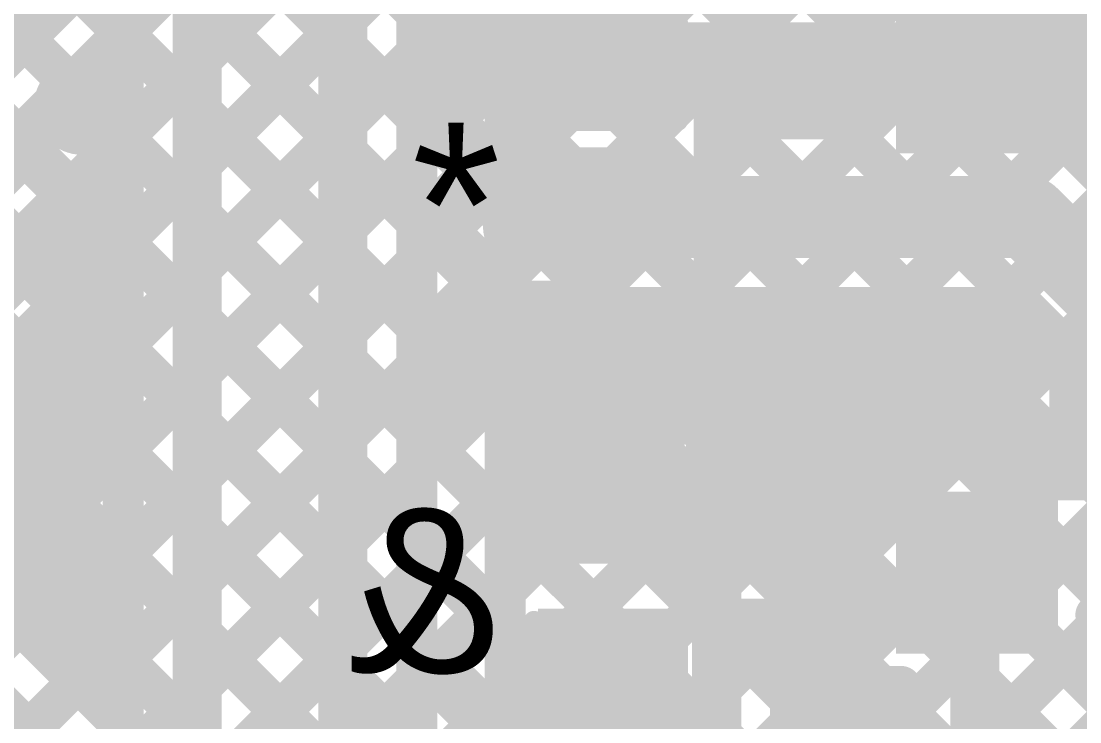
# Model space of a CAD drawing. Header units: millimetres. Extents: x -0.33 to 3.26, y -0.12 to 2.83.
# Drawn here: x 2.4631 to 2.7211, y 1.2529 to 1.4238 of the extents above; entities that cross this region are included whole.
import ezdxf

# ---------------------------------------------------------------- set-up
doc = ezdxf.new("R2010")
doc.units = ezdxf.units.MM
doc.header["$MEASUREMENT"] = 0
for name, color, linetype in [('BottomLayer', 5, 'Continuous'), ('BottomOverlay', 54, 'Continuous'), ('BottomPaste', 16, 'Continuous'), ('BottomSolder', 6, 'Continuous'), ('TopLayer', 1, 'Continuous'), ('ViaHoleLayer', 16, 'Continuous')]:
    doc.layers.add(name, color=color, linetype=linetype)
doc.styles.add('Arial', font='', dxfattribs={"height": 0.2})
doc.styles.get('Arial').set_extended_font_data('Arial')

# ---------------------------------------------------------------- blocks, each defined once
blk = doc.blocks.new('R__0402_B_54')
at = {"layer": 'BottomLayer'}
for points in [[(-0.0095, 0.0125), (-0.0095, -0.0125), (-0.0275, -0.0125), (-0.0275, 0.0125)], [(0.0275, 0.0125), (0.0275, -0.0125), (0.0095, -0.0125), (0.0095, 0.0125)]]:
    blk.add_hatch(color=5, dxfattribs=at).paths.add_polyline_path(points)
at = {"layer": 'BottomPaste'}
for points in [[(-0.0095, 0.0125), (-0.0095, -0.0125), (-0.0275, -0.0125), (-0.0275, 0.0125)], [(0.0275, 0.0125), (0.0275, -0.0125), (0.0095, -0.0125), (0.0095, 0.0125)]]:
    blk.add_hatch(color=16, dxfattribs=at).paths.add_polyline_path(points)
at = {"layer": 'BottomSolder'}
for points in [[(-0.0055, 0.0165), (-0.0055, -0.0165), (-0.0315, -0.0165), (-0.0315, 0.0165)], [(0.0315, 0.0165), (0.0315, -0.0165), (0.0055, -0.0165), (0.0055, 0.0165)]]:
    blk.add_hatch(color=6, dxfattribs=at).paths.add_polyline_path(points)
at = {"layer": 'BottomOverlay', "const_width": 0.005}
for points in [[(-0.0325, -0.0175), (-0.0325, 0.0175)], [(-0.0085, 0.0175), (-0.0325, 0.0175)], [(0.0325, 0.0175), (0.0085, 0.0175)], [(0.0325, -0.0175), (0.0325, 0.0175)], [(-0.0085, -0.0175), (-0.0325, -0.0175)], [(0.0325, -0.0175), (0.0085, -0.0175)]]:
    blk.add_lwpolyline(points, dxfattribs=at)
at = {"layer": 'BottomOverlay', "const_width": 0.0025}
for points in [[(-0.03375, 0.0175, 1), (-0.03125, 0.0175, 1)], [(-0.03375, 0.0175, 1), (-0.03125, 0.0175, 1)], [(-0.00975, 0.0175, 1), (-0.00725, 0.0175, 1)], [(0.00725, 0.0175, 1), (0.00975, 0.0175, 1)], [(0.03125, 0.0175, 1), (0.03375, 0.0175, 1)], [(0.03125, 0.0175, 1), (0.03375, 0.0175, 1)], [(-0.03375, -0.0175, 1), (-0.03125, -0.0175, 1)], [(-0.03375, -0.0175, 1), (-0.03125, -0.0175, 1)], [(-0.00975, -0.0175, 1), (-0.00725, -0.0175, 1)], [(0.00725, -0.0175, 1), (0.00975, -0.0175, 1)], [(0.03125, -0.0175, 1), (0.03375, -0.0175, 1)], [(0.03125, -0.0175, 1), (0.03375, -0.0175, 1)]]:
    blk.add_lwpolyline(points, format="xyb", close=True, dxfattribs=at)
blk = doc.blocks.new('R__0402_B_139')
at = {"layer": 'BottomLayer'}
for points in [[(-0.0095, 0.0125), (-0.0095, -0.0125), (-0.0275, -0.0125), (-0.0275, 0.0125)], [(0.0275, 0.0125), (0.0275, -0.0125), (0.0095, -0.0125), (0.0095, 0.0125)]]:
    blk.add_hatch(color=5, dxfattribs=at).paths.add_polyline_path(points)
at = {"layer": 'BottomPaste'}
for points in [[(-0.0095, 0.0125), (-0.0095, -0.0125), (-0.0275, -0.0125), (-0.0275, 0.0125)], [(0.0275, 0.0125), (0.0275, -0.0125), (0.0095, -0.0125), (0.0095, 0.0125)]]:
    blk.add_hatch(color=16, dxfattribs=at).paths.add_polyline_path(points)
at = {"layer": 'BottomSolder'}
for points in [[(-0.0055, 0.0165), (-0.0055, -0.0165), (-0.0315, -0.0165), (-0.0315, 0.0165)], [(0.0315, 0.0165), (0.0315, -0.0165), (0.0055, -0.0165), (0.0055, 0.0165)]]:
    blk.add_hatch(color=6, dxfattribs=at).paths.add_polyline_path(points)
at = {"layer": 'BottomOverlay', "const_width": 0.005}
for points in [[(-0.0325, 0.0175), (-0.0325, -0.0175)], [(-0.0325, 0.0175), (-0.0085, 0.0175)], [(0.0085, 0.0175), (0.0325, 0.0175)], [(0.0325, 0.0175), (0.0325, -0.0175)], [(-0.0325, -0.0175), (-0.0085, -0.0175)], [(0.0085, -0.0175), (0.0325, -0.0175)]]:
    blk.add_lwpolyline(points, dxfattribs=at)
at = {"layer": 'BottomOverlay', "const_width": 0.0025}
for points in [[(-0.03375, 0.0175, 1), (-0.03125, 0.0175, 1)], [(-0.03375, 0.0175, 1), (-0.03125, 0.0175, 1)], [(-0.00975, 0.0175, 1), (-0.00725, 0.0175, 1)], [(0.00725, 0.0175, 1), (0.00975, 0.0175, 1)], [(0.03125, 0.0175, 1), (0.03375, 0.0175, 1)], [(0.03125, 0.0175, 1), (0.03375, 0.0175, 1)], [(-0.03375, -0.0175, 1), (-0.03125, -0.0175, 1)], [(-0.03375, -0.0175, 1), (-0.03125, -0.0175, 1)], [(-0.00975, -0.0175, 1), (-0.00725, -0.0175, 1)], [(0.00725, -0.0175, 1), (0.00975, -0.0175, 1)], [(0.03125, -0.0175, 1), (0.03375, -0.0175, 1)], [(0.03125, -0.0175, 1), (0.03375, -0.0175, 1)]]:
    blk.add_lwpolyline(points, format="xyb", close=True, dxfattribs=at)
blk = doc.blocks.new('R__0402_B_142')
at = {"layer": 'BottomLayer'}
for points in [[(-0.0095, 0.0125), (-0.0095, -0.0125), (-0.0275, -0.0125), (-0.0275, 0.0125)], [(0.0275, 0.0125), (0.0275, -0.0125), (0.0095, -0.0125), (0.0095, 0.0125)]]:
    blk.add_hatch(color=5, dxfattribs=at).paths.add_polyline_path(points)
at = {"layer": 'BottomPaste'}
for points in [[(-0.0095, 0.0125), (-0.0095, -0.0125), (-0.0275, -0.0125), (-0.0275, 0.0125)], [(0.0275, 0.0125), (0.0275, -0.0125), (0.0095, -0.0125), (0.0095, 0.0125)]]:
    blk.add_hatch(color=16, dxfattribs=at).paths.add_polyline_path(points)
at = {"layer": 'BottomSolder'}
for points in [[(-0.0055, 0.0165), (-0.0055, -0.0165), (-0.0315, -0.0165), (-0.0315, 0.0165)], [(0.0315, 0.0165), (0.0315, -0.0165), (0.0055, -0.0165), (0.0055, 0.0165)]]:
    blk.add_hatch(color=6, dxfattribs=at).paths.add_polyline_path(points)
at = {"layer": 'BottomOverlay', "const_width": 0.005}
for points in [[(-0.0325, 0.0175), (-0.0325, -0.0175)], [(-0.0325, 0.0175), (-0.0085, 0.0175)], [(0.0085, 0.0175), (0.0325, 0.0175)], [(0.0325, 0.0175), (0.0325, -0.0175)], [(-0.0325, -0.0175), (-0.0085, -0.0175)], [(0.0085, -0.0175), (0.0325, -0.0175)]]:
    blk.add_lwpolyline(points, dxfattribs=at)
at = {"layer": 'BottomOverlay', "const_width": 0.0025}
for points in [[(-0.03375, 0.0175, 1), (-0.03125, 0.0175, 1)], [(-0.03375, 0.0175, 1), (-0.03125, 0.0175, 1)], [(-0.00975, 0.0175, 1), (-0.00725, 0.0175, 1)], [(0.00725, 0.0175, 1), (0.00975, 0.0175, 1)], [(0.03125, 0.0175, 1), (0.03375, 0.0175, 1)], [(0.03125, 0.0175, 1), (0.03375, 0.0175, 1)], [(-0.03375, -0.0175, 1), (-0.03125, -0.0175, 1)], [(-0.03375, -0.0175, 1), (-0.03125, -0.0175, 1)], [(-0.00975, -0.0175, 1), (-0.00725, -0.0175, 1)], [(0.00725, -0.0175, 1), (0.00975, -0.0175, 1)], [(0.03125, -0.0175, 1), (0.03375, -0.0175, 1)], [(0.03125, -0.0175, 1), (0.03375, -0.0175, 1)]]:
    blk.add_lwpolyline(points, format="xyb", close=True, dxfattribs=at)
blk = doc.blocks.new('SOT23_3_B_198')
at = {"layer": 'BottomLayer'}
for points in [[(-0.02166, 0.02657), (-0.05316, 0.02657), (-0.05316, 0.05807), (-0.02166, 0.05807)], [(0.05314, 0.02657), (0.02165, 0.02657), (0.02165, 0.05807), (0.05314, 0.05807)], [(0.01574, -0.05807), (-0.01575, -0.05807), (-0.01575, -0.02657), (0.01574, -0.02657)]]:
    blk.add_hatch(color=5, dxfattribs=at).paths.add_polyline_path(points)
at = {"layer": 'BottomPaste'}
for points in [[(-0.02166, 0.02657), (-0.05316, 0.02657), (-0.05316, 0.05807), (-0.02166, 0.05807)], [(0.05314, 0.02657), (0.02165, 0.02657), (0.02165, 0.05807), (0.05314, 0.05807)], [(0.01574, -0.05807), (-0.01575, -0.05807), (-0.01575, -0.02657), (0.01574, -0.02657)]]:
    blk.add_hatch(color=16, dxfattribs=at).paths.add_polyline_path(points)
at = {"layer": 'BottomSolder'}
for points in [[(-0.01766, 0.02257), (-0.05716, 0.02257), (-0.05716, 0.06207), (-0.01766, 0.06207)], [(0.05714, 0.02257), (0.01765, 0.02257), (0.01765, 0.06207), (0.05714, 0.06207)], [(0.01974, -0.06207), (-0.01975, -0.06207), (-0.01975, -0.02257), (0.01974, -0.02257)]]:
    blk.add_hatch(color=6, dxfattribs=at).paths.add_polyline_path(points)
at = {"layer": 'BottomOverlay'}
for points, const_width in [([(-0.06409, 0.068, 1), (-0.07393, 0.068, 1)], 0.00984), ([(-0.07639, 0.068, 1), (-0.07147, 0.068, 1)], 0.00492), ([(-0.06655, 0.068, 1), (-0.06162, 0.068, 1)], 0.00492), ([(-0.01351, 0.032, 1), (-0.00851, 0.032, 1)], 0.005), ([(0.00849, 0.032, 1), (0.01349, 0.032, 1)], 0.005), ([(-0.06651, 0.03, 1), (-0.06151, 0.03, 1)], 0.005), ([(0.06149, 0.03, 1), (0.06649, 0.03, 1)], 0.005), ([(-0.06651, -0.032, 1), (-0.06151, -0.032, 1)], 0.005), ([(-0.06651, -0.032, 1), (-0.06151, -0.032, 1)], 0.005), ([(-0.03151, -0.032, 1), (-0.02651, -0.032, 1)], 0.005), ([(0.02649, -0.031, 1), (0.03149, -0.031, 1)], 0.005), ([(0.06149, -0.031, 1), (0.06649, -0.031, 1)], 0.005), ([(0.06149, -0.031, 1), (0.06649, -0.031, 1)], 0.005)]:
    blk.add_lwpolyline(points, format="xyb", close=True, dxfattribs=dict(at, const_width=const_width))
at = {"layer": 'BottomOverlay', "const_width": 0.01}
for points in [[(0.01099, 0.032), (-0.01101, 0.032)], [(-0.06401, 0.03), (-0.06401, -0.032)], [(0.06399, 0.03), (0.06399, -0.031)], [(-0.02901, -0.032), (-0.06401, -0.032)], [(0.06399, -0.031), (0.02899, -0.031)]]:
    blk.add_lwpolyline(points, dxfattribs=at)
blk = doc.blocks.new('SOT23_3_B_201')
at = {"layer": 'BottomLayer'}
for points in [[(-0.02166, 0.02657), (-0.05316, 0.02657), (-0.05316, 0.05807), (-0.02166, 0.05807)], [(0.05314, 0.02657), (0.02165, 0.02657), (0.02165, 0.05807), (0.05314, 0.05807)], [(0.01574, -0.05807), (-0.01575, -0.05807), (-0.01575, -0.02657), (0.01574, -0.02657)]]:
    blk.add_hatch(color=5, dxfattribs=at).paths.add_polyline_path(points)
at = {"layer": 'BottomPaste'}
for points in [[(-0.02166, 0.02657), (-0.05316, 0.02657), (-0.05316, 0.05807), (-0.02166, 0.05807)], [(0.05314, 0.02657), (0.02165, 0.02657), (0.02165, 0.05807), (0.05314, 0.05807)], [(0.01574, -0.05807), (-0.01575, -0.05807), (-0.01575, -0.02657), (0.01574, -0.02657)]]:
    blk.add_hatch(color=16, dxfattribs=at).paths.add_polyline_path(points)
at = {"layer": 'BottomSolder'}
for points in [[(-0.01766, 0.02257), (-0.05716, 0.02257), (-0.05716, 0.06207), (-0.01766, 0.06207)], [(0.05714, 0.02257), (0.01765, 0.02257), (0.01765, 0.06207), (0.05714, 0.06207)], [(0.01974, -0.06207), (-0.01975, -0.06207), (-0.01975, -0.02257), (0.01974, -0.02257)]]:
    blk.add_hatch(color=6, dxfattribs=at).paths.add_polyline_path(points)
at = {"layer": 'BottomOverlay'}
for points, const_width in [([(-0.06409, 0.068, 1), (-0.07393, 0.068, 1)], 0.00984), ([(-0.07639, 0.068, 1), (-0.07147, 0.068, 1)], 0.00492), ([(-0.06655, 0.068, 1), (-0.06162, 0.068, 1)], 0.00492), ([(-0.01351, 0.032, 1), (-0.00851, 0.032, 1)], 0.005), ([(0.00849, 0.032, 1), (0.01349, 0.032, 1)], 0.005), ([(-0.06651, 0.03, 1), (-0.06151, 0.03, 1)], 0.005), ([(0.06149, 0.03, 1), (0.06649, 0.03, 1)], 0.005), ([(-0.06651, -0.032, 1), (-0.06151, -0.032, 1)], 0.005), ([(-0.06651, -0.032, 1), (-0.06151, -0.032, 1)], 0.005), ([(-0.03151, -0.032, 1), (-0.02651, -0.032, 1)], 0.005), ([(0.02649, -0.031, 1), (0.03149, -0.031, 1)], 0.005), ([(0.06149, -0.031, 1), (0.06649, -0.031, 1)], 0.005), ([(0.06149, -0.031, 1), (0.06649, -0.031, 1)], 0.005)]:
    blk.add_lwpolyline(points, format="xyb", close=True, dxfattribs=dict(at, const_width=const_width))
at = {"layer": 'BottomOverlay', "const_width": 0.01}
for points in [[(0.01099, 0.032), (-0.01101, 0.032)], [(-0.06401, 0.03), (-0.06401, -0.032)], [(0.06399, 0.03), (0.06399, -0.031)], [(-0.02901, -0.032), (-0.06401, -0.032)], [(0.06399, -0.031), (0.02899, -0.031)]]:
    blk.add_lwpolyline(points, dxfattribs=at)
blk = doc.blocks.new('SOT23_3_B_204')
at = {"layer": 'BottomLayer'}
for points in [[(-0.02166, 0.02657), (-0.05316, 0.02657), (-0.05316, 0.05807), (-0.02166, 0.05807)], [(0.05314, 0.02657), (0.02165, 0.02657), (0.02165, 0.05807), (0.05314, 0.05807)], [(0.01574, -0.05807), (-0.01575, -0.05807), (-0.01575, -0.02657), (0.01574, -0.02657)]]:
    blk.add_hatch(color=5, dxfattribs=at).paths.add_polyline_path(points)
at = {"layer": 'BottomPaste'}
for points in [[(-0.02166, 0.02657), (-0.05316, 0.02657), (-0.05316, 0.05807), (-0.02166, 0.05807)], [(0.05314, 0.02657), (0.02165, 0.02657), (0.02165, 0.05807), (0.05314, 0.05807)], [(0.01574, -0.05807), (-0.01575, -0.05807), (-0.01575, -0.02657), (0.01574, -0.02657)]]:
    blk.add_hatch(color=16, dxfattribs=at).paths.add_polyline_path(points)
at = {"layer": 'BottomSolder'}
for points in [[(-0.01766, 0.02257), (-0.05716, 0.02257), (-0.05716, 0.06207), (-0.01766, 0.06207)], [(0.05714, 0.02257), (0.01765, 0.02257), (0.01765, 0.06207), (0.05714, 0.06207)], [(0.01974, -0.06207), (-0.01975, -0.06207), (-0.01975, -0.02257), (0.01974, -0.02257)]]:
    blk.add_hatch(color=6, dxfattribs=at).paths.add_polyline_path(points)
at = {"layer": 'BottomOverlay'}
for points, const_width in [([(-0.06409, 0.068, 1), (-0.07393, 0.068, 1)], 0.00984), ([(-0.07639, 0.068, 1), (-0.07147, 0.068, 1)], 0.00492), ([(-0.06655, 0.068, 1), (-0.06162, 0.068, 1)], 0.00492), ([(-0.01351, 0.032, 1), (-0.00851, 0.032, 1)], 0.005), ([(0.00849, 0.032, 1), (0.01349, 0.032, 1)], 0.005), ([(-0.06651, 0.03, 1), (-0.06151, 0.03, 1)], 0.005), ([(0.06149, 0.03, 1), (0.06649, 0.03, 1)], 0.005), ([(-0.06651, -0.032, 1), (-0.06151, -0.032, 1)], 0.005), ([(-0.06651, -0.032, 1), (-0.06151, -0.032, 1)], 0.005), ([(-0.03151, -0.032, 1), (-0.02651, -0.032, 1)], 0.005), ([(0.02649, -0.031, 1), (0.03149, -0.031, 1)], 0.005), ([(0.06149, -0.031, 1), (0.06649, -0.031, 1)], 0.005), ([(0.06149, -0.031, 1), (0.06649, -0.031, 1)], 0.005)]:
    blk.add_lwpolyline(points, format="xyb", close=True, dxfattribs=dict(at, const_width=const_width))
at = {"layer": 'BottomOverlay', "const_width": 0.01}
for points in [[(0.01099, 0.032), (-0.01101, 0.032)], [(-0.06401, 0.03), (-0.06401, -0.032)], [(0.06399, 0.03), (0.06399, -0.031)], [(-0.02901, -0.032), (-0.06401, -0.032)], [(0.06399, -0.031), (0.02899, -0.031)]]:
    blk.add_lwpolyline(points, dxfattribs=at)

msp = doc.modelspace()

# ---------------------------------------------------------------- hatches: boundary and pattern name
at = {"layer": 'BottomLayer'}
msp.add_hatch(color=5, dxfattribs=at).paths.add_polyline_path([(2.68549, 1.395), (2.76349, 1.395), (2.76349, 1.468), (2.68549, 1.468)])
h = msp.add_hatch(color=5, dxfattribs=at)
edge = h.paths.add_edge_path()
edge.add_arc((2.478, 1.403), 0.01181, 0, 360)
h = msp.add_hatch(color=5, dxfattribs=at)
edge = h.paths.add_edge_path()
edge.add_arc((2.478, 1.363), 0.01181, 0, 360)
h = msp.add_hatch(color=5, dxfattribs=at)
edge = h.paths.add_edge_path()
edge.add_arc((2.5675, 1.3395), 0.01181, 0, 360)
h = msp.add_hatch(color=5, dxfattribs=at)
edge = h.paths.add_edge_path()
edge.add_arc((2.478, 1.323), 0.01181, 0, 360)
at = {"layer": 'TopLayer'}
h = msp.add_hatch(color=1, dxfattribs=at)
edge = h.paths.add_edge_path()
edge.add_arc((2.478, 1.403), 0.01181, 0, 360)
h = msp.add_hatch(color=1, dxfattribs=at)
edge = h.paths.add_edge_path()
edge.add_arc((2.478, 1.363), 0.01181, 0, 360)
h = msp.add_hatch(color=1, dxfattribs=at)
edge = h.paths.add_edge_path()
edge.add_arc((2.5675, 1.3395), 0.01181, 0, 360)
h = msp.add_hatch(color=1, dxfattribs=at)
edge = h.paths.add_edge_path()
edge.add_arc((2.478, 1.323), 0.01181, 0, 360)
at = {"layer": 'ViaHoleLayer'}
h = msp.add_hatch(color=16, dxfattribs=at)
edge = h.paths.add_edge_path()
edge.add_arc((2.478, 1.403), 0.00787, 0, 360)
h = msp.add_hatch(color=16, dxfattribs=at)
edge = h.paths.add_edge_path()
edge.add_arc((2.478, 1.363), 0.00787, 0, 360)
h = msp.add_hatch(color=16, dxfattribs=at)
edge = h.paths.add_edge_path()
edge.add_arc((2.5675, 1.3395), 0.00591, 0, 360)
h = msp.add_hatch(color=16, dxfattribs=at)
edge = h.paths.add_edge_path()
edge.add_arc((2.478, 1.323), 0.00787, 0, 360)

# ---------------------------------------------------------------- linework, layer by layer
at = {"layer": 'BottomLayer'}
for points, const_width in [([(2.488, 1.03676), (2.488, 1.46419)], 0.01), ([(2.506, 0.9815), (2.506, 1.46419)], 0.012), ([(2.5415, 0.9815), (2.5415, 1.45169)], 0.012), ([(2.46507, 1.44662), (2.488, 1.42369)], 0.01), ([(2.31052, 1.266), (2.488, 1.44348)], 0.01), ([(2.5595, 0.99709), (2.5595, 1.44423)], 0.01), ([(2.5595, 1.43704), (2.58062, 1.41592)], 0.01), ([(2.45093, 1.43247), (2.488, 1.3954)], 0.01), ([(2.58108, 1.41854), (2.58108, 1.4295)], 0.01), ([(2.5595, 1.40184), (2.58108, 1.42342)], 0.01), ([(2.43679, 1.41833), (2.488, 1.36712)], 0.01), ([(2.60249, 1.4135), (2.71699, 1.4135)], 0.02), ([(2.3388, 1.266), (2.488, 1.4152)], 0.01), ([(2.5595, 1.40876), (2.58108, 1.38718)], 0.01), ([(2.58108, 1.3975), (2.58108, 1.40845)], 0.01), ([(2.42197, 1.40486), (2.488, 1.33883)], 0.01), ([(2.58108, 1.3925), (2.58108, 1.3975)], 0.01), ([(2.58108, 1.3925), (2.58108, 1.3975)], 0.01), ([(2.5595, 1.37356), (2.58108, 1.39514)], 0.01), ([(2.40709, 1.39146), (2.488, 1.31055)], 0.01), ([(2.58108, 1.38104), (2.58108, 1.3925)], 0.01), ([(2.36709, 1.266), (2.488, 1.38691)], 0.01), ([(2.5595, 1.38047), (2.58108, 1.3589)], 0.01), ([(2.60249, 1.376), (2.70849, 1.376)], 0.02), ([(2.70849, 1.376), (2.7329, 1.35159)], 0.02), ([(2.39295, 1.37732), (2.488, 1.28227)], 0.01), ([(2.58108, 1.3555), (2.58108, 1.37095)], 0.01), ([(2.5595, 1.34528), (2.58108, 1.36685)], 0.01), ([(2.3788, 1.36318), (2.488, 1.25398)], 0.01), ([(2.35489, 1.35881), (2.488, 1.2257)], 0.01), ([(2.388, 1.25863), (2.488, 1.35863)], 0.01), ([(2.58108, 1.3589), (2.58448, 1.3555)], 0.01), ([(2.5595, 1.31699), (2.59716, 1.35465)], 0.01), ([(2.58108, 1.3555), (2.5945, 1.3555)], 0.01), ([(2.58448, 1.3555), (2.61448, 1.3255)], 0.01), ([(2.5595, 1.35219), (2.58619, 1.3255)], 0.01), ([(2.59629, 1.3255), (2.62479, 1.354)], 0.01), ([(2.60249, 1.354), (2.69938, 1.354)], 0.01), ([(2.61426, 1.354), (2.66825, 1.3)], 0.01), ([(2.62457, 1.3255), (2.65307, 1.354)], 0.01), ([(2.63686, 1.3095), (2.68136, 1.354)], 0.01), ([(2.64254, 1.354), (2.67947, 1.31707)], 0.01), ([(2.67083, 1.354), (2.70565, 1.31917)], 0.01), ([(2.69911, 1.354), (2.70565, 1.34746)], 0.01), ([(2.69938, 1.354), (2.70565, 1.34772)], 0.01), ([(2.5675, 1.3395), (2.60558, 1.3395)], 0.025), ([(2.60558, 1.3395), (2.64527, 1.3395)], 0.025), ([(2.64527, 1.3395), (2.65809, 1.32667)], 0.025), ([(2.67271, 1.31707), (2.70451, 1.34886)], 0.01), ([(2.70565, 1.31707), (2.70565, 1.34772)], 0.01), ([(2.65809, 1.20467), (2.65809, 1.32667)], 0.025), ([(2.388, 1.23034), (2.488, 1.33034)], 0.01), ([(2.5595, 1.3239), (2.58108, 1.30233)], 0.01), ([(2.58108, 1.3255), (2.63008, 1.3255)], 0.01), ([(2.58108, 1.2885), (2.58108, 1.3255)], 0.01), ([(2.63008, 1.31628), (2.63008, 1.3255)], 0.01), ([(2.701, 1.31707), (2.70565, 1.32172)], 0.01), ([(2.63008, 1.31628), (2.6453, 1.30105)], 0.01), ([(2.66825, 1.31707), (2.70565, 1.31707)], 0.01), ([(2.66825, 1.31261), (2.67271, 1.31707)], 0.01), ([(2.66825, 1.26157), (2.66825, 1.31707)], 0.01), ([(2.64966, 1.29402), (2.66825, 1.31261)], 0.01), ([(2.5595, 1.28871), (2.58108, 1.31028)], 0.01), ([(2.60247, 1.3045), (2.60558, 1.3045)], 0.012), ([(2.60558, 1.3045), (2.6164, 1.3045)], 0.012), ([(2.6164, 1.3045), (2.63259, 1.2883)], 0.012), ([(2.388, 1.20206), (2.488, 1.30206)], 0.01), ([(2.5595, 1.29562), (2.58108, 1.27404)], 0.01), ([(2.6955, 1.17959), (2.6955, 1.28932)], 0.012), ([(2.58108, 1.2835), (2.58108, 1.2885)], 0.01), ([(2.58108, 1.2835), (2.58108, 1.2885)], 0.01), ([(2.63259, 1.22855), (2.63259, 1.2883)], 0.012), ([(2.65056, 1.28941), (2.66825, 1.27172)], 0.01), ([(2.65059, 1.22855), (2.65059, 1.2883)], 0.01), ([(2.58108, 1.2465), (2.58108, 1.2835)], 0.01), ([(2.65059, 1.26666), (2.66825, 1.28432)], 0.01), ([(2.5595, 1.26042), (2.58108, 1.282)], 0.01), ([(2.388, 1.17378), (2.488, 1.27378)], 0.01), ([(2.5595, 1.26733), (2.58292, 1.24391)], 0.01), ([(2.605, 1.26607), (2.606, 1.26707)], 0.012), ([(2.605, 1.235), (2.605, 1.26607)], 0.012), ([(2.60558, 1.2675), (2.606, 1.26707)], 0.012), ([(2.65059, 1.23838), (2.67379, 1.26157)], 0.01), ([(2.65059, 1.26109), (2.6775, 1.23419)], 0.01), ([(2.66825, 1.26157), (2.6775, 1.26157)], 0.01), ([(2.6775, 1.18705), (2.6775, 1.26157)], 0.01), ([(2.5595, 1.23214), (2.58108, 1.25371)], 0.01)]:
    msp.add_lwpolyline(points, dxfattribs=dict(at, const_width=const_width))
for points, const_width in [([(2.4855, 1.42369, 1), (2.4905, 1.42369, 1)], 0.005), ([(2.57858, 1.42342, 1), (2.58358, 1.42342, 1)], 0.005), ([(2.57858, 1.41854, 1), (2.58358, 1.41854, 1)], 0.005), ([(2.57858, 1.41854, 1), (2.58358, 1.41854, 1)], 0.005), ([(2.59749, 1.4135, 1), (2.60749, 1.4135, 1)], 0.01), ([(2.71199, 1.4135, 1), (2.72199, 1.4135, 1)], 0.01), ([(2.4855, 1.4152, 1), (2.4905, 1.4152, 1)], 0.005), ([(2.57812, 1.41592, 1), (2.58312, 1.41592, 1)], 0.005), ([(2.557, 1.40876, 1), (2.562, 1.40876, 1)], 0.005), ([(2.57858, 1.40845, 1), (2.58358, 1.40845, 1)], 0.005), ([(2.57858, 1.40845, 1), (2.58358, 1.40845, 1)], 0.005), ([(2.557, 1.40184, 1), (2.562, 1.40184, 1)], 0.005), ([(2.57858, 1.3975, 1), (2.58358, 1.3975, 1)], 0.005), ([(2.57858, 1.3975, 1), (2.58358, 1.3975, 1)], 0.005), ([(2.57858, 1.3975, 1), (2.58358, 1.3975, 1)], 0.005), ([(2.4855, 1.3954, 1), (2.4905, 1.3954, 1)], 0.005), ([(2.57858, 1.39514, 1), (2.58358, 1.39514, 1)], 0.005), ([(2.57858, 1.3925, 1), (2.58358, 1.3925, 1)], 0.005), ([(2.57858, 1.3925, 1), (2.58358, 1.3925, 1)], 0.005), ([(2.57858, 1.3925, 1), (2.58358, 1.3925, 1)], 0.005), ([(2.4855, 1.38691, 1), (2.4905, 1.38691, 1)], 0.005), ([(2.57858, 1.38718, 1), (2.58358, 1.38718, 1)], 0.005), ([(2.557, 1.38047, 1), (2.562, 1.38047, 1)], 0.005), ([(2.57858, 1.38104, 1), (2.58358, 1.38104, 1)], 0.005), ([(2.57858, 1.38104, 1), (2.58358, 1.38104, 1)], 0.005), ([(2.59749, 1.376, 1), (2.60749, 1.376, 1)], 0.01), ([(2.70349, 1.376, 1), (2.71349, 1.376, 1)], 0.01), ([(2.70349, 1.376, 1), (2.71349, 1.376, 1)], 0.01), ([(2.557, 1.37356, 1), (2.562, 1.37356, 1)], 0.005), ([(2.57858, 1.37095, 1), (2.58358, 1.37095, 1)], 0.005), ([(2.57858, 1.37095, 1), (2.58358, 1.37095, 1)], 0.005), ([(2.4855, 1.36712, 1), (2.4905, 1.36712, 1)], 0.005), ([(2.57858, 1.36685, 1), (2.58358, 1.36685, 1)], 0.005), ([(2.4855, 1.35863, 1), (2.4905, 1.35863, 1)], 0.005), ([(2.57858, 1.3589, 1), (2.58358, 1.3589, 1)], 0.005), ([(2.57858, 1.3589, 1), (2.58358, 1.3589, 1)], 0.005), ([(2.57858, 1.3555, 1), (2.58358, 1.3555, 1)], 0.005), ([(2.57858, 1.3555, 1), (2.58358, 1.3555, 1)], 0.005), ([(2.58198, 1.3555, 1), (2.58698, 1.3555, 1)], 0.005), ([(2.58198, 1.3555, 1), (2.58698, 1.3555, 1)], 0.005), ([(2.592, 1.3555, 1), (2.597, 1.3555, 1)], 0.005), ([(2.592, 1.3555, 1), (2.597, 1.3555, 1)], 0.005), ([(2.59466, 1.35465, 1), (2.59966, 1.35465, 1)], 0.005), ([(2.557, 1.35219, 1), (2.562, 1.35219, 1)], 0.005), ([(2.59999, 1.354, 1), (2.60499, 1.354, 1)], 0.005), ([(2.59999, 1.354, 1), (2.60499, 1.354, 1)], 0.005), ([(2.61176, 1.354, 1), (2.61676, 1.354, 1)], 0.005), ([(2.62229, 1.354, 1), (2.62729, 1.354, 1)], 0.005), ([(2.64004, 1.354, 1), (2.64504, 1.354, 1)], 0.005), ([(2.65057, 1.354, 1), (2.65557, 1.354, 1)], 0.005), ([(2.66833, 1.354, 1), (2.67333, 1.354, 1)], 0.005), ([(2.67886, 1.354, 1), (2.68386, 1.354, 1)], 0.005), ([(2.69661, 1.354, 1), (2.70161, 1.354, 1)], 0.005), ([(2.69688, 1.354, 1), (2.70188, 1.354, 1)], 0.005), ([(2.69688, 1.354, 1), (2.70188, 1.354, 1)], 0.005), ([(2.56125, 1.3395, 1), (2.57375, 1.3395, 1)], 0.0125), ([(2.59933, 1.3395, 1), (2.61183, 1.3395, 1)], 0.0125), ([(2.59933, 1.3395, 1), (2.61183, 1.3395, 1)], 0.0125), ([(2.63902, 1.3395, 1), (2.65152, 1.3395, 1)], 0.0125), ([(2.63902, 1.3395, 1), (2.65152, 1.3395, 1)], 0.0125), ([(2.70201, 1.34886, 1), (2.70701, 1.34886, 1)], 0.005), ([(2.70315, 1.34772, 1), (2.70815, 1.34772, 1)], 0.005), ([(2.70315, 1.34772, 1), (2.70815, 1.34772, 1)], 0.005), ([(2.70315, 1.34746, 1), (2.70815, 1.34746, 1)], 0.005), ([(2.557, 1.34528, 1), (2.562, 1.34528, 1)], 0.005), ([(2.4855, 1.33883, 1), (2.4905, 1.33883, 1)], 0.005), ([(2.65184, 1.32667, 1), (2.66434, 1.32667, 1)], 0.0125), ([(2.65184, 1.32667, 1), (2.66434, 1.32667, 1)], 0.0125), ([(2.4855, 1.33034, 1), (2.4905, 1.33034, 1)], 0.005), ([(2.557, 1.3239, 1), (2.562, 1.3239, 1)], 0.005), ([(2.57858, 1.3255, 1), (2.58358, 1.3255, 1)], 0.005), ([(2.57858, 1.3255, 1), (2.58358, 1.3255, 1)], 0.005), ([(2.58369, 1.3255, 1), (2.58869, 1.3255, 1)], 0.005), ([(2.59379, 1.3255, 1), (2.59879, 1.3255, 1)], 0.005), ([(2.61198, 1.3255, 1), (2.61698, 1.3255, 1)], 0.005), ([(2.62207, 1.3255, 1), (2.62707, 1.3255, 1)], 0.005), ([(2.62758, 1.3255, 1), (2.63258, 1.3255, 1)], 0.005), ([(2.62758, 1.3255, 1), (2.63258, 1.3255, 1)], 0.005), ([(2.70315, 1.32172, 1), (2.70815, 1.32172, 1)], 0.005), ([(2.70315, 1.31917, 1), (2.70815, 1.31917, 1)], 0.005), ([(2.557, 1.31699, 1), (2.562, 1.31699, 1)], 0.005), ([(2.62758, 1.31628, 1), (2.63258, 1.31628, 1)], 0.005), ([(2.62758, 1.31628, 1), (2.63258, 1.31628, 1)], 0.005), ([(2.66575, 1.31707, 1), (2.67075, 1.31707, 1)], 0.005), ([(2.66575, 1.31707, 1), (2.67075, 1.31707, 1)], 0.005), ([(2.67021, 1.31707, 1), (2.67521, 1.31707, 1)], 0.005), ([(2.67021, 1.31707, 1), (2.67521, 1.31707, 1)], 0.005), ([(2.67697, 1.31707, 1), (2.68197, 1.31707, 1)], 0.005), ([(2.6985, 1.31707, 1), (2.7035, 1.31707, 1)], 0.005), ([(2.70315, 1.31707, 1), (2.70815, 1.31707, 1)], 0.005), ([(2.70315, 1.31707, 1), (2.70815, 1.31707, 1)], 0.005), ([(2.66575, 1.31261, 1), (2.67075, 1.31261, 1)], 0.005), ([(2.66575, 1.31261, 1), (2.67075, 1.31261, 1)], 0.005), ([(2.4855, 1.31055, 1), (2.4905, 1.31055, 1)], 0.005), ([(2.57858, 1.31028, 1), (2.58358, 1.31028, 1)], 0.005), ([(2.63436, 1.3095, 1), (2.63936, 1.3095, 1)], 0.005), ([(2.59947, 1.3045, 1), (2.60547, 1.3045, 1)], 0.006), ([(2.60258, 1.3045, 1), (2.60858, 1.3045, 1)], 0.006), ([(2.60258, 1.3045, 1), (2.60858, 1.3045, 1)], 0.006), ([(2.6134, 1.3045, 1), (2.6194, 1.3045, 1)], 0.006), ([(2.6134, 1.3045, 1), (2.6194, 1.3045, 1)], 0.006), ([(2.4855, 1.30206, 1), (2.4905, 1.30206, 1)], 0.005), ([(2.57858, 1.30233, 1), (2.58358, 1.30233, 1)], 0.005), ([(2.6428, 1.30105, 1), (2.6478, 1.30105, 1)], 0.005), ([(2.6428, 1.30105, 1), (2.6478, 1.30105, 1)], 0.005), ([(2.64282, 1.30103, 1), (2.64782, 1.30103, 1)], 0.005), ([(2.66575, 1.3, 1), (2.67075, 1.3, 1)], 0.005), ([(2.557, 1.29562, 1), (2.562, 1.29562, 1)], 0.005), ([(2.64716, 1.29402, 1), (2.65216, 1.29402, 1)], 0.005), ([(2.6925, 1.28932, 1), (2.6985, 1.28932, 1)], 0.006), ([(2.557, 1.28871, 1), (2.562, 1.28871, 1)], 0.005), ([(2.57858, 1.2885, 1), (2.58358, 1.2885, 1)], 0.005), ([(2.57858, 1.2885, 1), (2.58358, 1.2885, 1)], 0.005), ([(2.57858, 1.2885, 1), (2.58358, 1.2885, 1)], 0.005), ([(2.62959, 1.2883, 1), (2.63559, 1.2883, 1)], 0.006), ([(2.62959, 1.2883, 1), (2.63559, 1.2883, 1)], 0.006), ([(2.64806, 1.28941, 1), (2.65306, 1.28941, 1)], 0.005), ([(2.64809, 1.2883, 1), (2.65309, 1.2883, 1)], 0.005), ([(2.64809, 1.2883, 1), (2.65309, 1.2883, 1)], 0.005), ([(2.64809, 1.2883, 1), (2.65309, 1.2883, 1)], 0.005), ([(2.57858, 1.2835, 1), (2.58358, 1.2835, 1)], 0.005), ([(2.57858, 1.2835, 1), (2.58358, 1.2835, 1)], 0.005), ([(2.57858, 1.2835, 1), (2.58358, 1.2835, 1)], 0.005), ([(2.66575, 1.28432, 1), (2.67075, 1.28432, 1)], 0.005), ([(2.4855, 1.28227, 1), (2.4905, 1.28227, 1)], 0.005), ([(2.57858, 1.282, 1), (2.58358, 1.282, 1)], 0.005), ([(2.4855, 1.27378, 1), (2.4905, 1.27378, 1)], 0.005), ([(2.57858, 1.27404, 1), (2.58358, 1.27404, 1)], 0.005), ([(2.66575, 1.27172, 1), (2.67075, 1.27172, 1)], 0.005), ([(2.557, 1.26733, 1), (2.562, 1.26733, 1)], 0.005), ([(2.602, 1.26607, 1), (2.608, 1.26607, 1)], 0.006), ([(2.602, 1.26607, 1), (2.608, 1.26607, 1)], 0.006), ([(2.60258, 1.2675, 1), (2.60858, 1.2675, 1)], 0.006), ([(2.603, 1.26707, 1), (2.609, 1.26707, 1)], 0.006), ([(2.603, 1.26707, 1), (2.609, 1.26707, 1)], 0.006), ([(2.64809, 1.26666, 1), (2.65309, 1.26666, 1)], 0.005), ([(2.557, 1.26042, 1), (2.562, 1.26042, 1)], 0.005), ([(2.64809, 1.26109, 1), (2.65309, 1.26109, 1)], 0.005), ([(2.66575, 1.26157, 1), (2.67075, 1.26157, 1)], 0.005), ([(2.66575, 1.26157, 1), (2.67075, 1.26157, 1)], 0.005), ([(2.67129, 1.26157, 1), (2.67629, 1.26157, 1)], 0.005), ([(2.675, 1.26157, 1), (2.68, 1.26157, 1)], 0.005), ([(2.675, 1.26157, 1), (2.68, 1.26157, 1)], 0.005), ([(2.4855, 1.25398, 1), (2.4905, 1.25398, 1)], 0.005), ([(2.57858, 1.25371, 1), (2.58358, 1.25371, 1)], 0.005)]:
    msp.add_lwpolyline(points, format="xyb", close=True, dxfattribs=dict(at, const_width=const_width))
at = {"layer": 'BottomLayer', "const_width": 0.01}
for points in [[(2.58108, 1.40845, -0.116291), (2.58108, 1.41854)], [(2.58108, 1.37095, -0.116291), (2.58108, 1.38104)], [(2.60249, 1.354, -0.093119), (2.5945, 1.3555)], [(2.6453, 1.30105, -0.199396), (2.65059, 1.2883)], [(2.64532, 1.30103, -0.198912), (2.65059, 1.2883)]]:
    msp.add_lwpolyline(points, format="xyb", dxfattribs=at)
at = {"layer": 'TopLayer'}
for points, const_width in [([(2.49255, 1.24721), (2.955, 1.70967)], 0.01), ([(2.50527, 1.23448), (2.955, 1.68421)], 0.01), ([(2.46709, 1.27267), (2.85681, 1.66238)], 0.01), ([(2.518, 1.22176), (2.955, 1.65875)], 0.01), ([(2.47982, 1.25994), (2.87167, 1.65179)], 0.01), ([(2.53073, 1.20903), (2.955, 1.6333)], 0.01), ([(2.60595, 1.25879), (2.955, 1.60784)], 0.01), ([(2.62309, 1.25048), (2.955, 1.58239)], 0.01), ([(2.63226, 1.23419), (2.955, 1.55693)], 0.01), ([(2.64499, 1.22147), (2.955, 1.53148)], 0.01), ([(2.66098, 1.212), (2.955, 1.50602)], 0.01), ([(2.65696, 1.481), (2.87722, 1.26074)], 0.01), ([(2.68644, 1.212), (2.955, 1.48056)], 0.01), ([(2.64423, 1.46827), (2.86051, 1.252)], 0.01), ([(2.6315, 1.45554), (2.85593, 1.23112)], 0.01), ([(2.38249, 1.45), (2.58483, 1.24766)], 0.01), ([(2.39072, 1.34904), (2.49169, 1.45)], 0.01), ([(2.40345, 1.33631), (2.51714, 1.45)], 0.01), ([(2.40795, 1.45), (2.59973, 1.25822)], 0.01), ([(2.41618, 1.32358), (2.5426, 1.45)], 0.01), ([(2.42891, 1.31085), (2.56806, 1.45)], 0.01), ([(2.4334, 1.45), (2.6714, 1.212)], 0.01), ([(2.44163, 1.29812), (2.59351, 1.45)], 0.01), ([(2.45436, 1.2854), (2.61897, 1.45001)], 0.01), ([(2.45886, 1.45), (2.69686, 1.212)], 0.01), ([(2.48431, 1.45), (2.72231, 1.212)], 0.01), ([(2.50977, 1.45), (2.74777, 1.212)], 0.01), ([(2.53522, 1.45), (2.77322, 1.212)], 0.01), ([(2.56068, 1.45), (2.79868, 1.212)], 0.01), ([(2.58614, 1.45), (2.82414, 1.212)], 0.01), ([(2.61159, 1.45), (2.84959, 1.212)], 0.01), ([(2.37782, 1.42921), (2.58508, 1.22195)], 0.01), ([(2.373, 1.40858), (2.59508, 1.1865)], 0.01), ([(2.373, 1.38312), (2.56963, 1.1865)], 0.01), ([(2.373, 1.36676), (2.55326, 1.1865)], 0.01), ([(2.355, 1.3593), (2.54581, 1.1685)], 0.012)]:
    msp.add_lwpolyline(points, dxfattribs=dict(at, const_width=const_width))
at = {"layer": 'TopLayer', "const_width": 0.005}
for points in [[(2.46459, 1.27267, 1), (2.46959, 1.27267, 1)], [(2.47732, 1.25994, 1), (2.48232, 1.25994, 1)], [(2.59723, 1.25822, 1), (2.60223, 1.25822, 1)], [(2.60345, 1.25879, 1), (2.60845, 1.25879, 1)], [(2.62059, 1.25048, 1), (2.62559, 1.25048, 1)]]:
    msp.add_lwpolyline(points, format="xyb", close=True, dxfattribs=at)
at = {"layer": 'TopLayer', "const_width": 0.01}
msp.add_lwpolyline([(2.60435, 1.2112, -2.185347), (2.62864, 1.23781)], format="xyb", dxfattribs=at)

# ---------------------------------------------------------------- block references
for name, p, rotation in [('SOT23_3_B_204', (2.69599, 1.492), 180), ('R__0402_B_142', (2.60558, 1.432), 90), ('SOT23_3_B_201', (2.69599, 1.369), 180), ('R__0402_B_54', (2.60558, 1.358), 270), ('R__0402_B_139', (2.60558, 1.286), 90), ('SOT23_3_B_198', (2.69599, 1.247), 180)]:
    msp.add_blockref(name, p, dxfattribs=dict(rotation=rotation))

# ---------------------------------------------------------------- texts
at = {"layer": 'BottomOverlay', "style": 'Arial', "text_generation_flag": 2}
for s, p in [('*', (2.58, 1.359)), ('&', (2.58, 1.265))]:
    msp.add_text(s, height=0.04, rotation=360, dxfattribs=at).set_placement(p)

doc.saveas('drawing.dxf')
